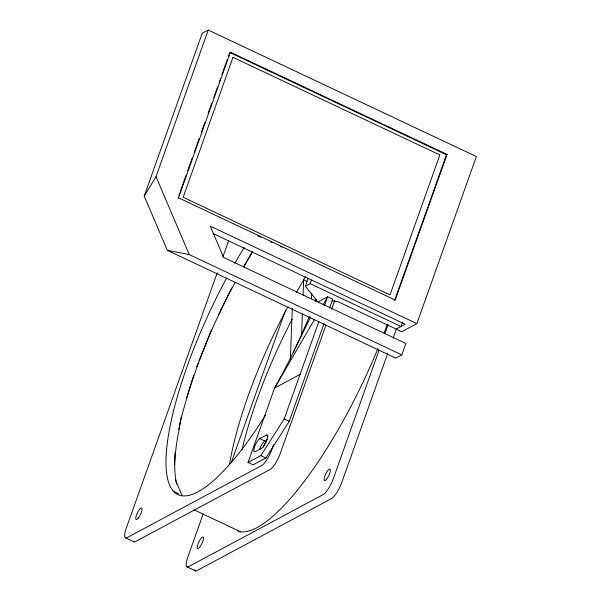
<?xml version="1.0" encoding="UTF-8"?>
<svg xmlns="http://www.w3.org/2000/svg" width="601" height="601" viewBox="0 0 601 601"><rect width="100%" height="100%" fill="white"/><g stroke="black" fill="none" stroke-linecap="round" stroke-linejoin="round"><path stroke-width="0.9" d="M174.598 464.37L175.034 452.606M290.381 359.526L292.296 308.2M301.604 334.81L302.408 313.399M303.062 295.715L303.655 279.893L307.013 281.478M311.491 298.742L311.694 293.16M178.79 429.587L181.442 416.283M186.678 397.817L193.672 375.227M416.869 323.631L210.252 226.126L223.595 257.438L405.885 343.464L401.814 354.883L395.766 358.128L167.341 250.339L144.217 196.054L202.199 33.288L208.246 30.05L476.353 156.568L416.869 323.631L401.738 331.729L338.31 301.807L332.075 300.763M144.217 196.054L156.02 176.664L208.246 30.05M178.873 195.498L179.819 192.846M180.443 191.08L186.415 174.313M187.677 170.782L192.388 157.537M194.273 152.248L198.991 139.004M201.508 131.942L204.964 122.236M208.104 113.409L211.56 103.695M213.761 97.52L217.532 86.927M219.102 82.517L220.68 78.1M221.934 74.569L227.276 59.567M228.538 56.036L229.477 53.384M178.535 197.819L230.393 52.182L447.069 154.427L395.21 300.072L178.535 197.819L177.934 198.142M217.239 272.741L126 528.97A13.53 3.666 -64.7 0 0 126.773 537.797L262.359 465.189A15.258 4.139 -64.7 0 0 272.283 448.316L273.538 444.785M222.896 256.837L228.56 240.933M203.236 513.817L187.504 557.991A13.53 3.666 -64.7 0 0 188.278 566.818L323.864 494.217A15.258 4.139 -64.7 0 0 333.788 477.344L379.066 350.203M231.445 462.109L285.558 310.146M329.588 307.952L332.714 299.17L327.68 296.796L317.997 301.98L305.316 286.241L308.148 278.293M305.316 286.241L310.154 283.642L311.416 280.111M323.962 323.766L289.239 421.271L265.905 457.977L253.074 464.843L248.04 462.469L274.604 388.058A178.054 48.29 -64.7 0 0 309.252 316.569M248.04 462.469L260.872 455.603L284.213 418.897L318.906 321.482M324.548 305.608L327.68 296.796L322.985 304.872M325.945 325.133L280.667 452.275A15.258 4.139 -64.7 0 1 270.743 469.148L135.157 541.756A13.53 3.666 -64.7 0 1 133.392 541.328M331.602 309.237L334.749 300.41M394.602 300.395L446.468 154.75L447.069 154.427M385.038 333.42L388.186 324.593M387.765 353.275L342.179 481.303A15.258 4.139 -64.7 0 1 332.248 498.176L196.67 570.777A13.53 3.666 -64.7 0 1 195.212 570.732M393.114 338.265L396.254 329.431M402.557 322.083L400.987 326.501L310.154 283.642M196.685 366.753L198.413 362.441M199.104 360.713L211.665 329.303M218.381 315.194L231.618 287.954M293.348 352.171L310.604 317.035M235.261 282.305C211.334 325.87 192.906 372.477 180.578 420.632C177.085 441.48 171.901 463.131 176.649 484.158M243.796 266.949L252.615 251.714M243.653 266.686L251.939 252.405M288.119 306.668L286.309 309.793A183.072 49.65 -64.7 0 0 229.59 464.13M296.316 292.544L305.526 276.663M314.533 319.409L274.604 388.058L300.087 374.385M230.393 52.182L229.792 52.505L446.468 154.75M396.149 329.093L405.224 324.232L212.964 233.504M266.303 435.132A7.385 2.006 -64.7 0 1 266.746 440.202A7.385 2.006 -64.7 0 1 261.623 448.263L255.087 451.764A7.385 2.006 -64.7 0 1 254.644 446.686A7.385 2.006 -64.7 0 1 259.767 438.632L266.303 435.132L267.978 435.92M259.67 449.06A7.385 2.006 -64.7 0 1 264.793 441.006L267.25 439.692M167.341 250.339L189.21 254.561L401.814 354.883M257.491 235.69L260.879 237.282M270.187 241.677L271.877 242.481M280.344 246.47L282.034 247.274M284.213 418.897L289.239 421.271M259.767 438.632L264.793 441.006M260.872 455.603L265.905 457.977M173.539 491.393L178.565 493.767M194.273 509.933L240.648 531.825M125.722 537.948L134.113 541.907M187.227 566.976L195.618 570.935M156.02 176.664L189.21 254.561M175.432 479.793L181.923 495.352M316.149 299.02A178.054 48.29 -64.7 0 1 315.149 301.657M265.417 415.261A181.915 49.335 -64.7 0 1 168.175 480.95A181.915 49.335 -64.7 0 1 226.66 277.955M234.811 263.306A181.915 49.335 -64.7 0 1 244.194 247.529M263.306 447.121A6.423 1.743 -64.7 0 1 266.281 441.525M242.083 449.661A181.915 49.335 -64.7 0 1 292.161 319.251M194.904 570.349A13.53 3.666 -64.7 0 1 194.686 569.793M387.292 324.3A189.495 51.393 -64.7 0 1 384.122 332.841M377.946 348.482A189.495 51.393 -64.7 0 1 237.966 531.239M232.97 57.335L183.147 197.263L390.034 294.896L439.857 154.968L232.97 57.335M138.313 518.054A6.423 1.743 -64.7 0 0 141.828 508.168A6.423 1.743 -64.7 0 0 136.442 515.057A6.423 1.743 -64.7 0 0 138.313 518.054M326.681 479.147A6.423 1.743 -64.7 0 0 330.204 469.253A6.423 1.743 -64.7 0 0 324.81 476.142A6.423 1.743 -64.7 0 0 326.681 479.147M199.817 547.083A6.423 1.743 -64.7 0 0 203.341 537.189A6.423 1.743 -64.7 0 0 197.947 544.078A6.423 1.743 -64.7 0 0 199.817 547.083"/></g></svg>
